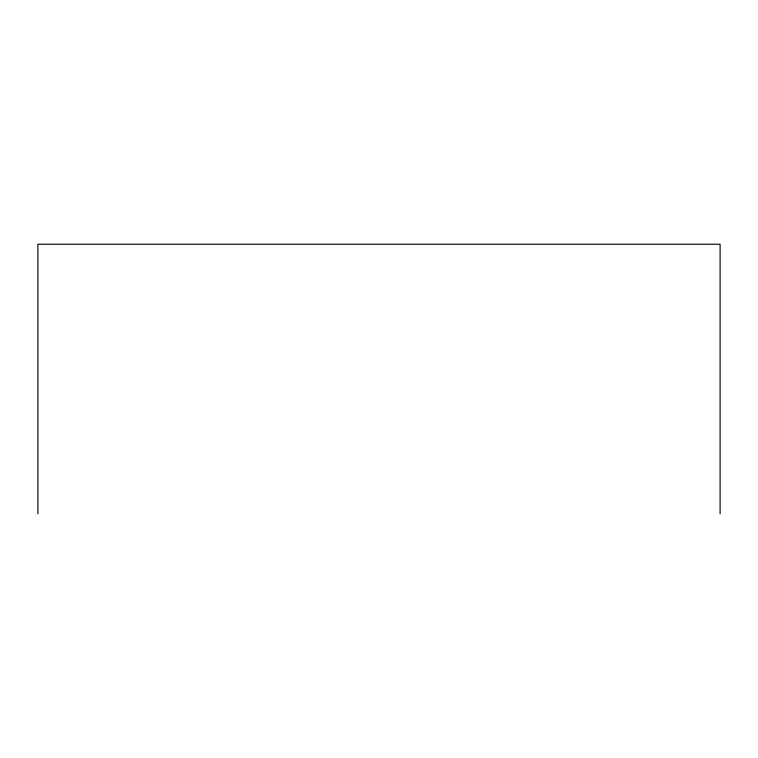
<?xml version="1.0" encoding="UTF-8"?>
<svg xmlns="http://www.w3.org/2000/svg" width="758" height="758" viewBox="0 0 758 758"><rect width="100%" height="100%" fill="white"/><g stroke="black" fill="none" stroke-linecap="round" stroke-linejoin="round"><path stroke-width="1.14" d="M720.1 513.782L720.1 244.218L37.9 244.218L37.9 513.782"/></g></svg>
